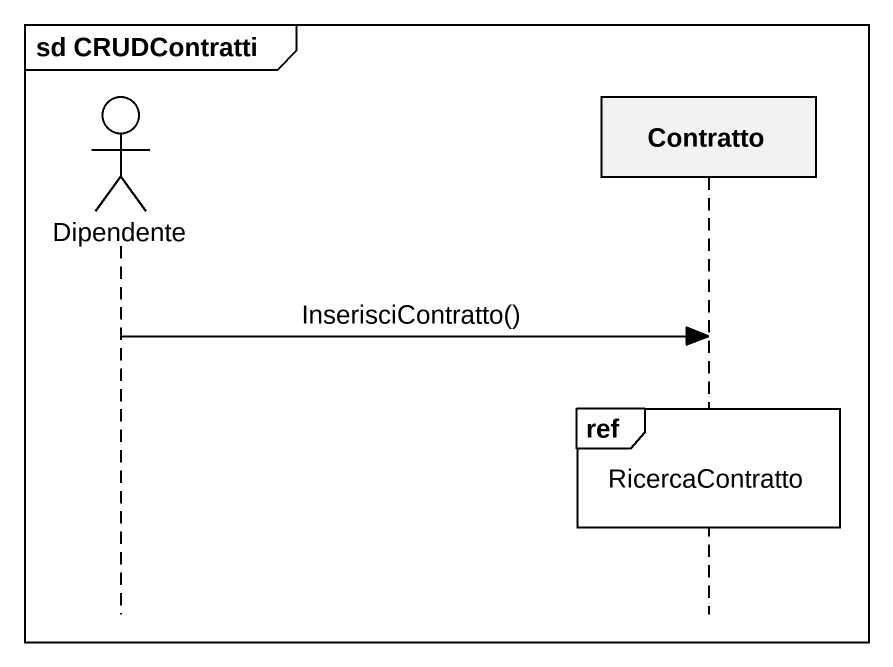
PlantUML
@startuml
mainframe sd CRUDContratti
hide footbox
actor Dipendente
participant Contratto

Dipendente -> Contratto : InserisciContratto()
ref over Contratto : RicercaContratto
@enduml
